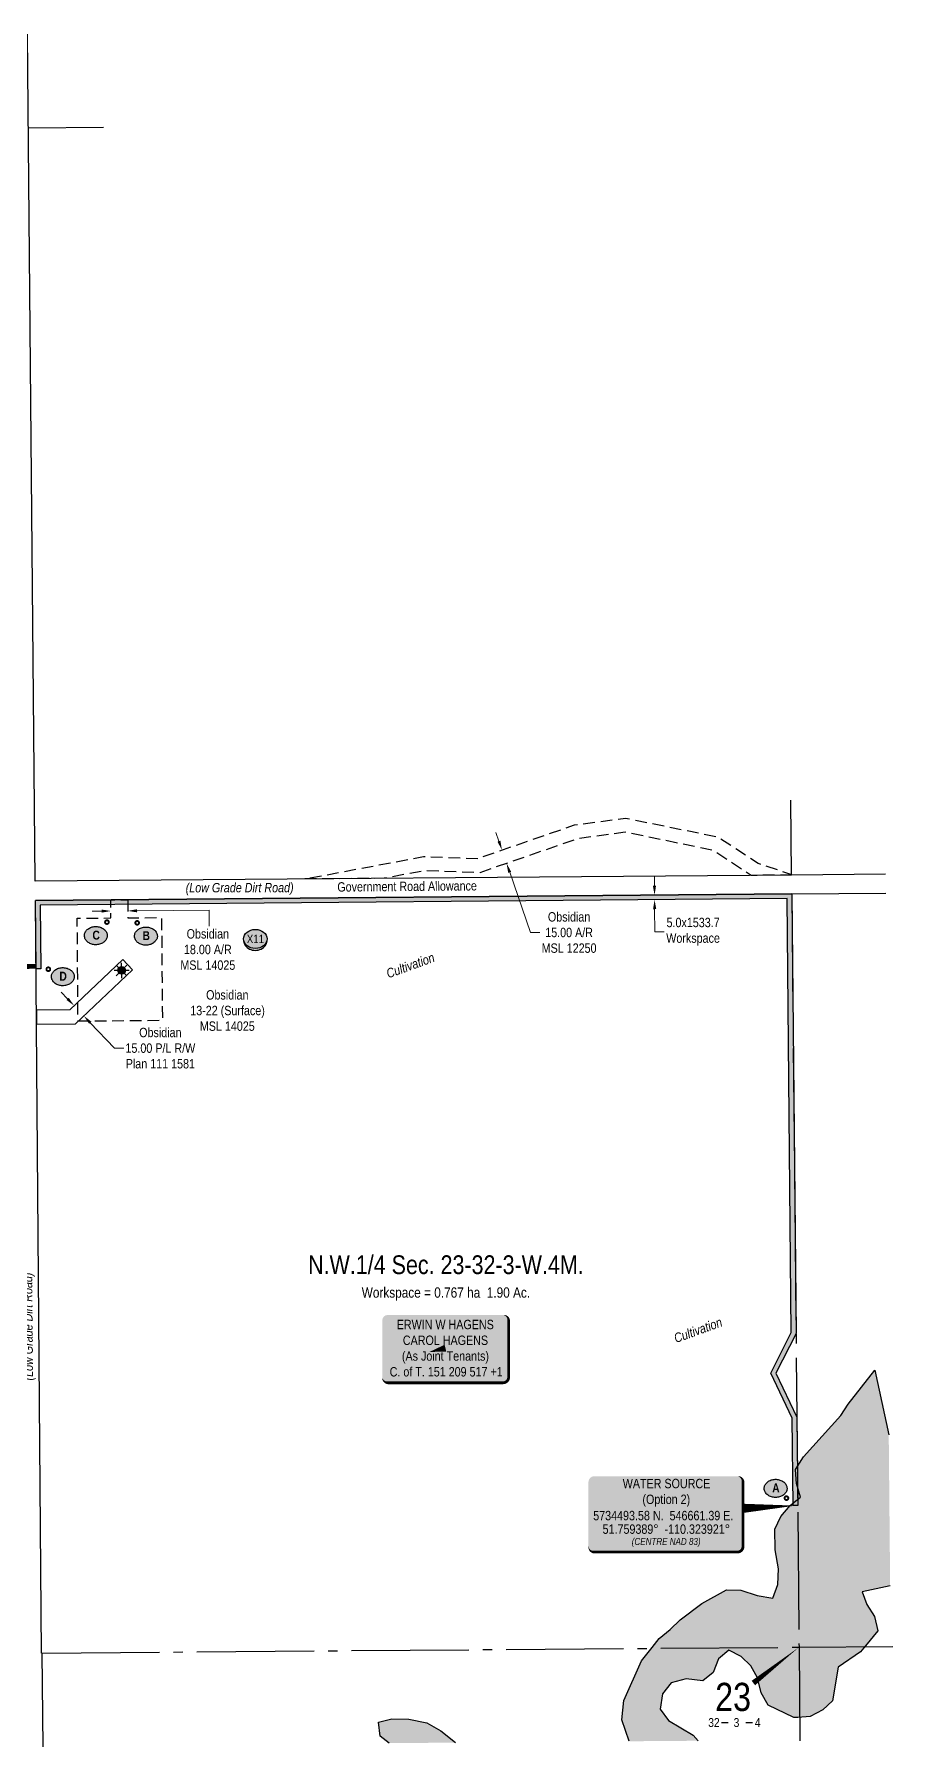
# Model space of a CAD drawing. Extents: x 540401 to 546765, y 5731607 to 5736849.
# Drawn here: x 545849 to 546765, y 5734236 to 5736064 of the extents above; entities that cross this region are included whole.
import ezdxf
from ezdxf.enums import TextEntityAlignment as Align

# ---------------------------------------------------------------- set-up
doc = ezdxf.new("R2010")
doc.units = 0
doc.header["$LTSCALE"] = 5
doc.header["$PDSIZE"] = 0.5
doc.linetypes.add('foc-ACCESSROAD', pattern=[3.75, 2.5, -1.25])
doc.linetypes.add('foc-QUARTERLINE', pattern=[33, 25, -3, 2, -3])
doc.layers.get('Defpoints').update_dxf_attribs({"color": 9})
for name, color, linetype in [('10', 1, 'Continuous'), ('9', 3, 'Continuous'), ('AS-OWNER', 7, 'Continuous'), ('C-AR', 13, 'foc-ACCESSROAD'), ('C-RW', 13, 'Continuous'), ('C-SYMBOL', 7, 'Continuous'), ('C-WS', 13, 'foc-ACCESSROAD'), ('C-WS-S', 8, 'Continuous'), ('CG-NOTES', 7, 'Continuous'), ('L-AREAREQUIRED', 7, 'Continuous'), ('L-QSEC', 8, 'foc-QUARTERLINE'), ('L-ROAD-T', 7, 'Continuous'), ('L-SEC', 7, 'Continuous'), ('L-SECLBL', 7, 'Continuous'), ('P-CROSSINGS', 250, 'Continuous'), ('P-TEMP-H', 41, 'Continuous'), ('P-TEMP_WORKSPACE', 46, 'Continuous'), ('T-WATER', 160, 'Continuous'), ('T-WATER-H', 133, 'Continuous'), ('T-WATER-T', 170, 'Continuous')]:
    doc.layers.add(name, color=color, linetype=linetype)
for name, color, linetype, lineweight in [('AS-GENERAL', 48, 'Continuous', 18), ('C-AR-T', 13, 'Continuous', 9), ('C-RW-T2', 13, 'Continuous', 9), ('C-WS-T', 13, 'Continuous', 9), ('P-TEMP-T', 46, 'Continuous', 18), ('T-TEXT', 48, 'Continuous', 18)]:
    doc.layers.add(name, color=color, linetype=linetype, lineweight=lineweight)
doc.styles.add('100L', font='ARIALN.TTF', dxfattribs={"height": 11})
doc.styles.add('175L', font='ARIALN.TTF', dxfattribs={"height": 20})
doc.styles.add('80', font='ARIALN.TTF', dxfattribs={"height": 10})
doc.styles.add('80CG', font='ARIALN.TTF', dxfattribs={"height": 10})
doc.styles.add('80L', font='ARIALN.TTF', dxfattribs={"height": 10})
doc.styles.add('80LS', font='ARIALNI.TTF', dxfattribs={"height": 10})
doc.styles.add('BOLD', font='ARIALNB.TTF')
doc.styles.add('Crossing', font='ARIALN.TTF', dxfattribs={"height": 10})
doc.styles.add('SIMPLEX', font='ARIALN.TTF')
doc.dimstyles.new('Compass 5 000', dxfattribs={"dimscale": 5, "dimtxt": 9, "dimasz": 2, "dimexe": 0.2, "dimexo": 0.0625, "dimgap": 0.5, "dimtad": 0, "dimtih": 1, "dimtoh": 1, "dimzin": 0, "dimdsep": 46, "dimtxsty": '80CG', "dimcen": 0.1, "dimse1": 1, "dimse2": 1, "dimclrd": 256, "dimclrt": 256, "dimaunit": 1, "dimadec": 4, "dimazin": 0, "dimtfac": 0.06, "dimtofl": 0, "dimtmove": 0, "dimatfit": 1, "dimfxl": 0.2, "dimtolj": 1, "dimtzin": 0, "dimlwd": -1, "dimarcsym": 0})

# ---------------------------------------------------------------- blocks, each defined once
blk = doc.blocks.new('L-SECLBL')
at = {"layer": '9', "color": 7}
for p, q in [((-5.1, -27.8), (-12.3, -27.8)), ((20.7, -27.8), (13.5, -27.8))]:
    blk.add_line(p, q, dxfattribs=at)
at = {"layer": '10', "color": 2, "style": 'SIMPLEX'}
blk.add_attdef('SEC', text='', height=30, dxfattribs=at).set_placement((0, 0), align=Align.MIDDLE)
at = {"layer": '10', "color": 5, "style": '80L'}
blk.add_attdef('TWP', text='', height=9.5, dxfattribs=at).set_placement((-14.4, -27.4), align=Align.MIDDLE_RIGHT)
blk.add_attdef('RGE', text='', height=9.5, dxfattribs=at).set_placement((3.6, -27.4), align=Align.MIDDLE_CENTER)
blk.add_attdef('MER', text='', height=9.5, dxfattribs=at).set_placement((23.2, -27.4), align=Align.MIDDLE_LEFT)
blk = doc.blocks.new('GAS')
h = blk.add_hatch(color=255)
h.dxf.hatch_style = 1
edge = h.paths.add_edge_path()
edge.add_arc((0, 0), 0.9, 0, 360)
for p, q in [((-0.81, 0), (-1.62, 0)), ((-0.57, 0.57), (-1.14, 1.14)), ((0, 0.81), (0, 1.62)), ((0.57, 0.57), (1.14, 1.14)), ((1.62, 0), (0.81, 0)), ((-0.57, -0.57), (-1.14, -1.14)), ((0, -0.81), (0, -1.62)), ((1.14, -1.14), (0.57, -0.57))]:
    blk.add_line(p, q)
blk.add_circle((0, 0), 0.8)
blk = doc.blocks.new('*D45')
at = {"layer": 'C-AR-T', "transparency": 16777216}
for p, q in [((546345, 5735202.6), (546341.8, 5735212.1)), ((546356.5, 5735169.6), (546378.8, 5735105.2)), ((546378.8, 5735105.2), (546388.8, 5735105.2))]:
    blk.add_line(p, q, dxfattribs=at)
for points in [[(546346.6, 5735203.2), (546343.5, 5735202.1), (546348.3, 5735193.2)], [(546358.1, 5735170.1), (546354.9, 5735169), (546353.2, 5735179)]]:
    blk.add_solid(points, dxfattribs=at)
at = {"layer": 'Defpoints', "color": 0, "transparency": 16777216}
for p in [(546344.6, 5735191.9), (546349.5, 5735177.7), (546353.2, 5735179)]:
    blk.add_point(p, dxfattribs=at)
at = {"layer": 'C-AR-T', "transparency": 16777216, "insert": (546419.9, 5735105.2), "char_height": 10, "attachment_point": 5, "style": '80CG'}
blk.add_mtext('\\A1;Obsidian\\P15.00 A/R\\PMSL 12250', dxfattribs=at)
blk = doc.blocks.new('*D46')
at = {"layer": 'C-RW-T2', "transparency": 16777216}
for p, q in [((545884.9, 5735034.4), (545878, 5735041.6)), ((545909, 5735009), (545934.7, 5734981.8)), ((545934.7, 5734981.8), (545944.7, 5734981.8))]:
    blk.add_line(p, q, dxfattribs=at)
for points in [[(545886.1, 5735035.5), (545883.7, 5735033.2), (545891.8, 5735027.1)], [(545910.2, 5735010.1), (545907.8, 5735007.8), (545902.1, 5735016.2)]]:
    blk.add_solid(points, dxfattribs=at)
at = {"layer": 'Defpoints', "color": 0, "transparency": 16777216}
for p in [(545892.3, 5735027.6), (545902.1, 5735016.2), (545902.6, 5735016.7)]:
    blk.add_point(p, dxfattribs=at)
at = {"layer": 'C-RW-T2', "transparency": 16777216, "insert": (545983.8, 5734981.8), "char_height": 10, "attachment_point": 5, "style": '80CG'}
blk.add_mtext('\\A1;Obsidian\\P15.00 P/L R/W\\PPlan 111 1581', dxfattribs=at)
blk = doc.blocks.new('*U75')
h = blk.add_hatch(color=59)
edge = h.paths.add_edge_path()
edge.add_line((-61.5, -37), (61.5, -37))
edge.add_arc((61.5, -31), 6, 270, 360)
edge.add_line((67.5, -31), (67.5, 29.5))
edge.add_arc((61.5, 29.5), 6, 0, 90)
edge.add_line((61.5, 35.5), (-61.5, 35.5))
edge.add_arc((-61.5, 29.5), 6, 90, 180)
edge.add_line((-67.5, 29.5), (-67.5, -31))
edge.add_arc((-61.5, -31), 6, 180, 270)
at = {"color": 1, "flags": 128}
blk.add_lwpolyline([(-61.5, -37, 3, 3, 0), (61.5, -37, 3, 3, 0.414214), (67.5, -31, 3, 3, 0), (67.5, 29.5, 3, 0, 0.414214), (61.5, 35.5, 0, 0, 0), (-61.5, 35.5, 0, 0, 0.414214), (-67.5, 29.5, 0, 0, 0), (-67.5, -31, 0, 3, 0.414214)], format="xyseb", close=True, dxfattribs=at)
blk.add_lwpolyline([(-17.1, -4.1, 0, 7.5, 0), (0, 0, 0, 0, 0)], format="xyseb", dxfattribs=at)
at = {"color": 1, "style": '80'}
blk.add_attdef('ENTER_TEXT_001', (-36, -5), '', height=10, dxfattribs=at)
blk = doc.blocks.new('*U77')
h = blk.add_hatch(color=255)
edge = h.paths.add_edge_path()
edge.add_line((-76.5, -20), (76.5, -20))
edge.add_arc((76.5, -14), 6, 270, 360)
edge.add_line((82.5, -14), (82.5, 55))
edge.add_arc((76.5, 55), 6, 0, 90)
edge.add_line((76.5, 61), (-76.5, 61))
edge.add_arc((-76.5, 55), 6, 90, 180)
edge.add_line((-82.5, 55), (-82.5, -14))
edge.add_arc((-76.5, -14), 6, 180, 270)
at = {"color": 170, "flags": 128}
blk.add_lwpolyline([(-76.5, -20, 3, 3, 0), (76.5, -20, 3, 3, 0.414214), (82.5, -14, 3, 3, 0), (82.5, 55, 3, 0, 0.414214), (76.5, 61, 0, 0, 0), (-76.5, 61, 0, 0, 0.414214), (-82.5, 55, 0, 0, 0), (-82.5, -14, 0, 3, 0.414214)], format="xyseb", close=True, dxfattribs=at)
at = {"color": 170, "insert": (-36.3, -4.9), "char_height": 7.5, "attachment_point": 1, "style": '80L'}
blk.add_mtext_dynamic_manual_height_columns('{\\fArial Narrow|b0|i1|c0|p34;(CENTRE NAD 83)}', width=76.285, gutter_width=45, heights=[0], dxfattribs=at)
at = {"layer": 'T-WATER-T', "style": '80', "flags": 8}
blk.add_attdef('Name?_001', (-36.7, 30.2), '', height=10, dxfattribs=at)
at = {"layer": 'T-WATER-T', "style": '80L'}
for tag, p in [('Location?', (0.6, 19)), ('Coords?', (0.6, 4.5))]:
    blk.add_attdef(tag, text='', height=10, dxfattribs=at).set_placement(p, align=Align.MIDDLE_CENTER)
blk = doc.blocks.new('*D79')
at = {"layer": 'Defpoints', "color": 0, "transparency": 16777216}
for p in [(546511.1, 5735140.2), (546566.1, 5735145.6), (546566.1, 5735140.6)]:
    blk.add_point(p, dxfattribs=at)
at = {"layer": 'P-TEMP-T', "transparency": 16777216}
for p, q in [((546511, 5735155.2), (546510.9, 5735165.2)), ((546511.2, 5735130.2), (546511.4, 5735106.1)), ((546511.4, 5735106.1), (546521.4, 5735106.1))]:
    blk.add_line(p, q, dxfattribs=at)
for points in [[(546512.7, 5735155.2), (546509.3, 5735155.1), (546511.1, 5735145.2)], [(546512.9, 5735130.2), (546509.5, 5735130.1), (546511.1, 5735140.2)]]:
    blk.add_solid(points, dxfattribs=at)
at = {"layer": 'P-TEMP-T', "transparency": 16777216, "insert": (546552.2, 5735106.1), "char_height": 10, "attachment_point": 5, "style": '80CG'}
blk.add_mtext('\\A1;5.0x1533.7\\PWorkspace', dxfattribs=at)
blk = doc.blocks.new('xing2')
h = blk.add_hatch(color=50)
h.dxf.hatch_style = 1
edge = h.paths.add_edge_path()
edge.add_ellipse((0, 0), major_axis=(-12.5, 0), ratio=0.816297, start_angle=0, end_angle=360)
h = blk.add_hatch(color=250)
h.dxf.hatch_style = 1
edge = h.paths.add_edge_path()
edge.add_ellipse((0, -2), major_axis=(-12.5, 0), ratio=0.816297, start_angle=0, end_angle=180)
edge.add_line((12.5, -2), (12.5, 0))
edge.add_ellipse((0, 0), major_axis=(-12.5, 0), ratio=0.816297, start_angle=0, end_angle=180, ccw=False)
edge.add_line((-12.5, 0), (-12.5, -2))
at = {"color": 250}
blk.add_ellipse((0, 0), major_axis=(-12.5, 0), ratio=0.816297, dxfattribs=at)
blk.add_ellipse((0, -2), major_axis=(-12.5, 0), ratio=0.816297, start_param=0, end_param=3.141593, dxfattribs=at)
at = {"color": 250, "style": 'Crossing'}
blk.add_attdef('CROSSING', text='', height=9, dxfattribs=at).set_placement((0.1, 0), align=Align.MIDDLE_CENTER)
at = {"color": 250, "style": 'Crossing', "flags": 1}
for tag, p in [('OWNER', (0.1, -12.5)), ('DESCRIPTION', (0.1, -25.8)), ('LOCATION', (0.1, -39.3)), ('DWG_REF', (0.1, -52.8))]:
    blk.add_attdef(tag, text='', height=9, dxfattribs=at).set_placement(p, align=Align.MIDDLE_CENTER)
blk = doc.blocks.new('AA')
at = {"const_width": 4}
blk.add_lwpolyline([(-1, 0, 1), (1, 0, 1)], format="xyb", close=True, dxfattribs=at)
blk.add_circle((0, 0), 2)
blk = doc.blocks.new('Route_Letters')
h = blk.add_hatch(color=255)
h.dxf.hatch_style = 1
edge = h.paths.add_edge_path()
edge.add_ellipse((-0.1, 0.5), major_axis=(-12, 0), ratio=0.789318, start_angle=0, end_angle=360)
at = {"color": 5}
blk.add_open_spline([(-12.3, 0.5), (-12.3, -0.3), (-12.2, -1), (-11.7, -2.8), (-11.1, -3.9), (-9.6, -5.8), (-8.5, -6.7), (-6.2, -8), (-4.9, -8.5), (-2.1, -9.2), (-0.7, -9.3), (2.2, -9.1), (3.6, -8.8), (6.3, -7.9), (7.5, -7.2), (9.5, -5.6), (10.4, -4.6), (11.6, -2.5), (12, -1.4), (12.2, 0.9), (12, 2.1), (11.2, 4.3), (10.5, 5.4), (8.8, 7.2), (7.7, 8), (5.3, 9.2), (3.9, 9.7), (1.1, 10.2), (-0.4, 10.2), (-3.2, 9.9), (-4.6, 9.6), (-7.2, 8.5), (-8.3, 7.7), (-10.2, 6), (-11, 5), (-12, 2.9), (-12.3, 1.7), (-12.3, 0.5), (-12.3, 0.5), (-12.3, 0.5)], degree=3, knots=[0, 0, 0, 0, 0.219529, 0.219529, 0.575727, 0.575727, 0.931924, 0.931924, 1.288121, 1.288121, 1.644318, 1.644318, 2.000515, 2.000515, 2.356712, 2.356712, 2.712909, 2.712909, 3.069107, 3.069107, 3.425304, 3.425304, 3.781501, 3.781501, 4.137698, 4.137698, 4.493895, 4.493895, 4.850092, 4.850092, 5.20629, 5.20629, 5.562487, 5.562487, 5.918684, 5.918684, 6.274881, 6.274881, 6.283185, 6.283185, 6.283185, 6.283185], dxfattribs=at)
at = {"color": 14, "style": 'BOLD'}
blk.add_attdef('A', text='', height=9.5, dxfattribs=at).set_placement((0.2, 1), align=Align.MIDDLE)

msp = doc.modelspace()

# ---------------------------------------------------------------- hatches: boundary and pattern name
at = {"layer": 'P-TEMP-H'}
h = msp.add_hatch(color=256, dxfattribs=at)
h.dxf.hatch_style = 1
h.paths.add_polyline_path([(545851.21, 5735066.523), (545850.649, 5735139.385), (546657.516, 5735146.431), (546662.017, 5734677.179), (546640.575, 5734635.028), (546662.872, 5734588.012), (546663.889, 5734493.61), (546658.892, 5734493.556), (546657.887, 5734586.861), (546635.007, 5734635.105), (546657.008, 5734678.354), (546652.566, 5735141.39), (545855.685, 5735134.431), (545856.208, 5735066.562)])
at = {"layer": 'T-WATER-H'}
h = msp.add_hatch(color=256, dxfattribs=at)
h.dxf.hatch_style = 1
h.paths.add_polyline_path([(546749.368, 5734360.141), (546745.701, 5734375.332), (546737.667, 5734388.087), (546732.466, 5734401.569), (546762.458, 5734407.938), (546760.959, 5734568.944), (546745.874, 5734638.043), (546717.61, 5734601.902), (546709.931, 5734589.51), (546669.838, 5734545.521), (546661.399, 5734532.066), (546661.404, 5734531.54), (546662.567, 5734516.98), (546666.731, 5734502.679), (546661.721, 5734498.522), (546655.634, 5734493.472), (546645.926, 5734481.798), (546639.309, 5734468.346), (546639.715, 5734446.202), (546643.185, 5734426.213), (546642.448, 5734409.361), (546637.265, 5734394.669), (546620.593, 5734397.729), (546603.278, 5734403.168), (546587.879, 5734403.588), (546561.636, 5734389.198), (546538.318, 5734371.767), (546527.621, 5734361.532), (546516.029, 5734351.675), (546508.546, 5734342.239), (546497.172, 5734327.9), (546478.214, 5734285.679), (546476.281, 5734265.047), (546484.129, 5734242.107), (546557.617, 5734242.676), (546552.206, 5734248.674), (546525.986, 5734264.42), (546516.916, 5734276.355), (546519.692, 5734292.742), (546528.739, 5734304.448), (546544.846, 5734308.878), (546562.741, 5734306.493), (546573.598, 5734315.584), (546579.396, 5734330.054), (546590.499, 5734339.5), (546603.628, 5734332.646), (546613.819, 5734322.79), (546621.071, 5734309.93), (546624.957, 5734293.654), (546632.449, 5734280.729), (546659.854, 5734267.361), (546663.936, 5734267.648), (546677.277, 5734268.585), (546690.554, 5734275.59), (546701.119, 5734285.167), (546706.911, 5734321.057), (546730.991, 5734337.574), (546736.225, 5734343.999)])
h = msp.add_hatch(color=256, dxfattribs=at)
h.dxf.hatch_style = 1
h.paths.add_polyline_path([(546283.045, 5734253.226), (546268.141, 5734261.645), (546248.812, 5734265.766), (546230.855, 5734265.941), (546216.427, 5734262.579), (546218.441, 5734247.602), (546227.994, 5734240.124), (546298.815, 5734240.672)])

# ---------------------------------------------------------------- linework, layer by layer
at = {"layer": 'AS-GENERAL', "const_width": 4.998, "flags": 128}
msp.add_lwpolyline([(545831.081, 5735068.867), (545851.191, 5735069.022)], dxfattribs=at)
at = {"layer": 'C-AR', "flags": 128}
msp.add_lwpolyline([(546657.316, 5735167.173), (546657.322, 5735166.536), (546614.045, 5735166.188), (546573.188, 5735192.991), (546479.671, 5735212.211), (546429.13, 5735205.359), (546324.623, 5735169.088), (546265.803, 5735171.194), (546222.495, 5735163.058), (546137.477, 5735162.382), (546264.675, 5735186.243), (546322.356, 5735184.179), (546425.629, 5735220.022), (546480.187, 5735227.418), (546579.017, 5735207.107), (546621.658, 5735179.137), (546657.316, 5735167.173)], close=True, dxfattribs=at)
at = {"layer": 'C-RW', "flags": 128}
msp.add_lwpolyline([(545851.579, 5735022.344), (545851.715, 5735007.357), (545893.269, 5735007.857), (545954.011, 5735065.47), (545943.68, 5735076.333), (545887.224, 5735022.773)], close=True, dxfattribs=at)
at = {"layer": 'C-RW-T2'}
msp.add_line((545921.031, 5735128.097), (545911.031, 5735128.018), dxfattribs=at)
msp.add_lwpolyline([(546035.993, 5735112.118), (546035.993, 5735129.01), (545959.03, 5735128.399)], dxfattribs=at)
for points in [[(545921.018, 5735129.764), (545921.044, 5735126.43), (545931.031, 5735128.176)], [(545959.017, 5735130.065), (545959.043, 5735126.732), (545949.03, 5735128.319)]]:
    msp.add_solid(points, dxfattribs=at)
at = {"layer": 'C-WS', "flags": 128}
msp.add_lwpolyline([(545948.935, 5735140.243), (545949.089, 5735120.888), (545985.072, 5735121.175), (545985.948, 5735011.22), (545895.984, 5735010.503), (545895.11, 5735120.46), (545931.09, 5735120.745), (545930.936, 5735140.086), (545948.935, 5735140.243)], close=True, dxfattribs=at)
at = {"layer": 'L-QSEC'}
for p, q in [((545843.125, 5735963.872), (545922.966, 5735964.598)), ((546657.322, 5735166.536), (546656.554, 5735246.358)), ((546657.516, 5735146.431), (546665.227, 5734342.515)), ((545857.797, 5734336.263), (546665.227, 5734342.515)), ((546665.227, 5734342.515), (546765.225, 5734343.289)), ((546665.227, 5734342.515), (546666.186, 5734242.521))]:
    msp.add_line(p, q, dxfattribs=at)
at = {"layer": 'L-SEC'}
for p, q in [((545850.37, 5735160.111), (545842.223, 5736063.863)), ((546657.322, 5735166.536), (545850.37, 5735160.111)), ((546757.555, 5735167.334), (546657.322, 5735166.536)), ((545850.649, 5735139.385), (546657.516, 5735146.431)), ((546657.516, 5735146.431), (545850.649, 5735139.385)), ((545856.832, 5734336.253), (545850.649, 5735139.385)), ((546657.516, 5735146.431), (546757.742, 5735147.229)), ((545858.698, 5734236.268), (545857.797, 5734336.262))]:
    msp.add_line(p, q, dxfattribs=at)
at = {"layer": 'L-SECLBL', "flags": 128}
msp.add_lwpolyline([(546665.227, 5734342.515, 0, 5.997, 0), (546616.522, 5734304.268, 0, 0, 0)], format="xyseb", dxfattribs=at)
at = {"layer": 'P-CROSSINGS', "color": 170, "flags": 128}
msp.add_lwpolyline([(546661.391, 5734493.583, 0, 10, 0), (546604.393, 5734490.653, 0, 0, 0)], format="xyseb", dxfattribs=at)
at = {"layer": 'P-TEMP_WORKSPACE', "flags": 128}
msp.add_lwpolyline([(545851.21, 5735066.523), (545850.649, 5735139.385), (546657.516, 5735146.431), (546662.017, 5734677.179), (546640.575, 5734635.028), (546662.872, 5734588.012), (546663.889, 5734493.61), (546658.892, 5734493.556), (546657.887, 5734586.861), (546635.007, 5734635.105), (546657.008, 5734678.354), (546652.566, 5735141.39), (545855.685, 5735134.431), (545856.208, 5735066.562)], close=True, dxfattribs=at)
at = {"layer": 'T-WATER', "flags": 128}
for points in [[(546484.1, 5734242.075), (546476.248, 5734265.026), (546478.181, 5734285.668), (546497.149, 5734327.909), (546508.528, 5734342.255), (546516.015, 5734351.696), (546527.612, 5734361.558), (546538.315, 5734371.797), (546561.644, 5734389.237), (546587.9, 5734403.634), (546603.306, 5734403.214), (546620.629, 5734397.772), (546637.31, 5734394.711), (546642.496, 5734409.41), (546643.232, 5734426.27), (546639.761, 5734446.268), (546639.355, 5734468.423), (546645.975, 5734481.882), (546655.688, 5734493.562), (546661.777, 5734498.614), (546666.791, 5734502.773), (546662.624, 5734517.081), (546661.461, 5734531.648), (546661.455, 5734532.174), (546669.899, 5734545.636), (546710.011, 5734589.646), (546717.694, 5734602.044), (546745.972, 5734638.203), (546761.064, 5734569.071)], [(546762.458, 5734407.938), (546732.466, 5734401.569), (546737.667, 5734388.087), (546745.701, 5734375.332), (546749.368, 5734360.141), (546736.225, 5734343.999), (546730.991, 5734337.574), (546706.911, 5734321.057), (546701.119, 5734285.167), (546690.554, 5734275.59), (546677.277, 5734268.585), (546663.936, 5734267.648), (546659.854, 5734267.361), (546632.449, 5734280.729), (546624.957, 5734293.654), (546621.071, 5734309.93), (546613.819, 5734322.79), (546603.628, 5734332.646), (546590.499, 5734339.5), (546579.396, 5734330.054), (546573.598, 5734315.584), (546562.741, 5734306.493), (546544.846, 5734308.878), (546528.739, 5734304.448), (546519.692, 5734292.742), (546516.916, 5734276.355), (546525.986, 5734264.42), (546552.206, 5734248.674), (546557.617, 5734242.676)], [(546227.994, 5734240.124), (546218.441, 5734247.602), (546216.427, 5734262.579), (546230.855, 5734265.941), (546248.812, 5734265.766), (546268.141, 5734261.645), (546283.045, 5734253.226), (546298.815, 5734240.672)]]:
    msp.add_lwpolyline(points, dxfattribs=at)

# ---------------------------------------------------------------- block references
at = {"layer": 'AS-OWNER'}
ref = msp.add_blockref('*U75', (546287.968, 5734661.669), dxfattribs=dict(at, xscale=0.9990120540484214, yscale=0.9990120540484214, zscale=0.9990120540484214))
ref.add_attrib('ENTER_TEXT_001', 'ERWIN W HAGENS', (546236.001, 5734681.909), dxfattribs={"layer": '0', "color": 1, "height": 9.99012, "style": '80'})
ref.add_attrib('ENTER_TEXT_002', 'CAROL HAGENS', (546242.529, 5734665.081), dxfattribs={"layer": '0', "color": 1, "height": 9.99012, "style": '80'})
ref.add_attrib('ENTER_TEXT_003', '(As Joint Tenants)', (546241.534, 5734648.261), dxfattribs={"layer": '0', "color": 1, "height": 9.99012, "style": '80'})
ref.add_attrib('ENTER_TEXT_004', 'C. of T. 151 209 517 +1', (546228.46, 5734631.433), dxfattribs={"layer": '0', "color": 1, "height": 9.99012, "style": '80'})
at = {"layer": 'C-WS-S', "color": 2, "xscale": 5.000000000000025, "yscale": 5.000000000000025, "zscale": 5.000000000000025}
msp.add_blockref('GAS', (545942.456, 5735064.766), dxfattribs=at)
at = {"layer": 'CG-NOTES', "color": 1, "xscale": 0.999124119662371, "yscale": 0.999124119662371, "zscale": 0.999124119662371}
for p, values in [((545915.072, 5735101.438), {'A': 'C'}), ((545968.512, 5735100.91), {'A': 'B'}), ((545879.877, 5735057.612), {'A': 'D'}), ((546640.359, 5734511.546), {'A': 'A'})]:
    msp.add_blockref('Route_Letters', p, dxfattribs=at).add_auto_attribs(values)
for p in [(545926.791, 5735116.335), (545959.066, 5735115.542), (545864.279, 5735066.035), (546651.813, 5734501.589)]:
    msp.add_blockref('AA', p, dxfattribs=at)
at = {"layer": 'L-SECLBL', "color": 2}
msp.add_blockref('L-SECLBL', (546594.898, 5734289.492), dxfattribs=at).add_auto_attribs({'SEC': '23', 'TWP': '32', 'RGE': '3', 'MER': '4'})
at = {"layer": 'P-CROSSINGS', "xscale": 0.99951493, "yscale": 0.99951493, "zscale": 0.99951493}
msp.add_blockref('xing2', (546085.124, 5735098.383), dxfattribs=at).add_auto_attribs({'CROSSING': 'X11'})
at = {"layer": 'T-WATER-T'}
ref = msp.add_blockref('*U77', (546523.042, 5734464.004), dxfattribs=dict(at, xscale=0.9992433817838197, yscale=0.9992433817838197, zscale=0.9992433817838197))
ref.add_attrib('Coords?', '51.759389%%d  -110.323921%%d', dxfattribs={"height": 9.99243, "style": '80L'}).set_placement((546523.616, 5734468.536), align=Align.MIDDLE_CENTER)
ref.add_attrib('Location?', '5734493.58 N.  546661.39 E.  ', dxfattribs={"height": 9.99243, "style": '80L'}).set_placement((546523.616, 5734482.971), align=Align.MIDDLE_CENTER)
ref.add_attrib('Name?_001', 'WATER SOURCE', (546477.109, 5734512.179), dxfattribs={"height": 9.99243, "style": '80', "flags": 8})
ref.add_attrib('Name?_002', '(Option 2)', (546498.168, 5734495.348), dxfattribs={"height": 9.9924, "style": '80'})

# ---------------------------------------------------------------- texts
at = {"layer": 'C-RW-T2', "insert": (546034.456, 5735087.059), "char_height": 10, "attachment_point": 5, "style": '80CG'}
msp.add_mtext('\\A1;Obsidian\\P18.00 A/R\\PMSL 14025', dxfattribs=at)
at = {"layer": 'C-SYMBOL', "color": 3, "style": '175L'}
msp.add_text('N.W.1/4 Sec. 23-32-3-W.4M.', height=20, dxfattribs=at).set_placement((546288.474, 5734734.71), align=Align.BOTTOM_CENTER)
at = {"layer": 'C-WS-T', "insert": (546015.043, 5735043.663), "char_height": 9.99999, "attachment_point": 1, "style": '80L'}
msp.add_mtext_dynamic_manual_height_columns('\\pi17.581;Obsidian\\P\\pi0.66391;13-22 (Surface)\\P\\pi10.865;MSL 14025', width=78.99487, gutter_width=50, heights=[0], dxfattribs=at)
at = {"layer": 'L-AREAREQUIRED', "color": 5, "style": '100L'}
msp.add_text('Workspace = 0.767 ha  1.90 Ac.', height=11, dxfattribs=at).set_placement((546288.474, 5734712.21), align=Align.BOTTOM_CENTER)
at = {"layer": 'L-ROAD-T', "style": '80L'}
msp.add_text('Government Road Allowance', height=9.99515, rotation=0.500339, dxfattribs=at).set_placement((546247.056, 5735154.485), align=Align.MIDDLE_CENTER)
at = {"layer": 'T-TEXT', "style": '80LS'}
for s, height, rotation, p in [('(Low Grade Dirt Road)', 9.99497, 0.0681, (546068.401, 5735153.119)), ('Cultivation', 10, 20, (546250.565, 5735070.1)), ('(Low Grade Dirt Road)', 9.99497, 90.441111, (545842.507, 5734684.76)), ('Cultivation', 10, 20, (546557.464, 5734680.934))]:
    msp.add_text(s, height=height, rotation=rotation, dxfattribs=at).set_placement(p, align=Align.MIDDLE_CENTER)

# ---------------------------------------------------------------- dimensions: what is measured, and where the dimension line sits
at = {"layer": 'C-AR-T'}
dim = msp.add_linear_dim(base=(546353.228, 5735179.016), p1=(546344.621, 5735191.907), p2=(546349.539, 5735177.736), angle=289.140206, text='Obsidian\\P15.00 A/R\\PMSL 12250', dimstyle='Compass 5 000', dxfattribs=at)
dim.commit()
dim.dimension.update_dxf_attribs({"geometry": '*D45', "text_midpoint": (546419.924, 5735105.231), "dimtype": 161})
at = {"layer": 'C-RW-T2'}
dim = msp.add_linear_dim(base=(545902.114, 5735016.247), p1=(545892.281, 5735027.571), p2=(545902.592, 5735016.7), angle=313.486131, text='Obsidian\\P15.00 P/L R/W\\PPlan 111 1581', dimstyle='Compass 5 000', dxfattribs=at)
dim.commit()
dim.dimension.update_dxf_attribs({"geometry": '*D46', "text_midpoint": (545983.833, 5734981.842), "dimtype": 161})
at = {"layer": 'P-TEMP-T'}
dim = msp.add_linear_dim(base=(546511.123, 5735140.155), p1=(546566.073, 5735145.632), p2=(546566.117, 5735140.635), angle=270.500339, text='5.0x1533.7\\PWorkspace', dimstyle='Compass 5 000', dxfattribs=at)
dim.commit()
dim.dimension.update_dxf_attribs({"geometry": '*D79', "text_midpoint": (546552.243, 5735106.063), "dimtype": 161})

doc.saveas('drawing.dxf')
